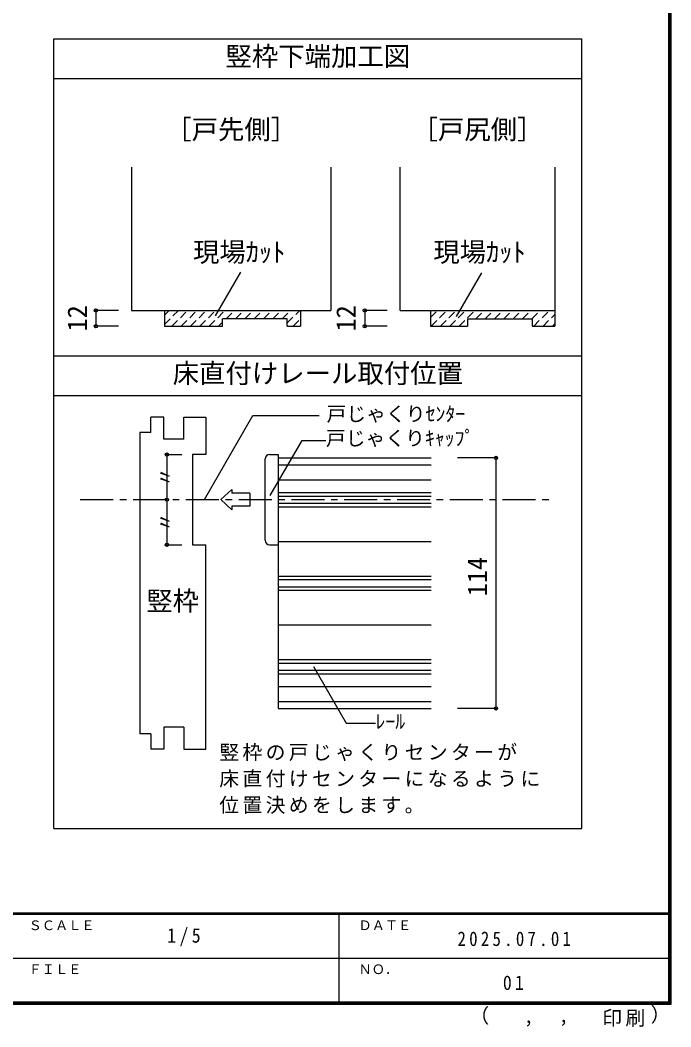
# Model space of a CAD drawing. Units: millimetres at full size, sheet at 1:5, with parts at other scales. Extents: x -973 to 977, y -718 to 696.
# Drawn here: x 484 to 977, y -718 to 46 of the extents above; entities that cross this region are included whole.
import ezdxf
from ezdxf.enums import TextEntityAlignment as Align

# ---------------------------------------------------------------- set-up
doc = ezdxf.new("R2010")
doc.units = ezdxf.units.MM
doc.header["$LTSCALE"] = 5
doc.header["$PDMODE"] = 32
doc.header["$PDSIZE"] = 2.5
doc.linetypes.add('CHAIN1', pattern=[8, 5, -1, 1, -1])
doc.linetypes.add('DASHED1', pattern=[1.8, 1.2, -0.6])
for name, color, linetype in [('0-4_枠', 3, 'Continuous'), ('0-A_文字', 7, 'Continuous'), ('0-B_寸法', 7, 'Continuous'), ('0-C_ハッチ', 4, 'Continuous'), ('2-1_通り芯', 4, 'CHAIN1'), ('2-4_枠', 3, 'Continuous'), ('2-7_金物', 7, 'Continuous'), ('2-A_文字', 7, 'Continuous'), ('2-B_寸法', 4, 'Continuous'), ('F-1_枠', 6, 'Continuous'), ('F-A_文字', 7, 'Continuous')]:
    doc.layers.add(name, color=color, linetype=linetype)
doc.styles.add('ＭＳ ゴシック', font='')
doc.styles.get('ＭＳ ゴシック').set_extended_font_data('MS Gothic')

msp = doc.modelspace()

# ---------------------------------------------------------------- linework, layer by layer
at = {"layer": '0-4_枠'}
for p, q in [((567.98, -65.808), (567.98, -174.499)), ((718.98, -65.808), (718.98, -174.499)), ((771.63, -174.499), (771.63, -65.808)), ((888.63, -65.808), (888.63, -186.499)), ((567.98, -174.499), (718.98, -174.499)), ((695.98, -174.499), (695.98, -186.499)), ((771.63, -174.499), (888.63, -174.499)), ((794.63, -174.499), (794.63, -186.499)), ((636.98, -186.499), (636.98, -180.799)), ((685.98, -180.799), (636.98, -180.799)), ((685.98, -186.499), (685.98, -180.799)), ((822.63, -180.799), (822.63, -186.499)), ((685.98, -186.499), (695.98, -186.499)), ((794.63, -186.499), (822.63, -186.499)), ((871.63, -186.499), (888.63, -186.499))]:
    msp.add_line(p, q, dxfattribs=at)
for points in [[(592.98, -174.499), (592.98, -186.499), (636.98, -186.499)], [(822.63, -180.799), (871.63, -180.799), (871.63, -186.499)]]:
    msp.add_lwpolyline(points, dxfattribs=at)
at = {"layer": '0-A_文字', "color": 3}
for p, q in [((509.153, -567.5), (509.153, 31.5)), ((509.153, 31.5), (909.153, 31.5)), ((909.153, -567.5), (909.153, 31.5)), ((509.153, 1.5), (909.153, 1.5)), ((509.153, -208.912), (909.153, -208.912)), ((509.153, -238.912), (909.153, -238.912)), ((509.153, -567.5), (909.153, -567.5))]:
    msp.add_line(p, q, dxfattribs=at)
at = {"layer": '0-A_文字'}
for p, q in [((650.456, -145.408), (631.248, -178.677)), ((833.235, -145.872), (814.028, -179.141))]:
    msp.add_line(p, q, dxfattribs=at)
at = {"layer": '0-B_寸法', "color": 4}
for p, q in [((557.98, -174.499), (540.999, -174.499)), ((540.999, -174.499), (540.999, -186.499)), ((744.649, -174.499), (744.649, -186.499)), ((761.63, -174.499), (744.649, -174.499)), ((557.98, -186.499), (540.999, -186.499)), ((761.63, -186.499), (744.649, -186.499))]:
    msp.add_line(p, q, dxfattribs=at)
at = {"layer": '0-B_寸法'}
for p in [(540.999, -174.499), (744.649, -174.499), (540.999, -186.499), (744.649, -186.499)]:
    msp.add_point(p, dxfattribs=at)
at = {"layer": '0-C_ハッチ', "linetype": 'DASHED1'}
for p, q in [((592.98, -177.989), (596.47, -174.499)), ((592.98, -185.06), (603.541, -174.499)), ((598.612, -186.499), (610.612, -174.499)), ((605.683, -186.499), (617.683, -174.499)), ((612.754, -186.499), (624.754, -174.499)), ((619.825, -186.499), (631.825, -174.499)), ((626.896, -186.499), (638.896, -174.499)), ((639.667, -180.799), (645.967, -174.499)), ((646.738, -180.799), (653.038, -174.499)), ((653.809, -180.799), (660.109, -174.499)), ((660.88, -180.799), (667.18, -174.499)), ((667.951, -180.799), (674.251, -174.499)), ((675.022, -180.799), (681.322, -174.499)), ((682.093, -180.799), (688.393, -174.499)), ((685.98, -183.984), (695.465, -174.499)), ((794.63, -179.759), (799.889, -174.499)), ((794.96, -186.499), (806.96, -174.499)), ((802.031, -186.499), (814.031, -174.499)), ((809.102, -186.499), (821.102, -174.499)), ((816.173, -186.499), (828.173, -174.499)), ((828.944, -180.799), (835.244, -174.499)), ((836.015, -180.799), (842.315, -174.499)), ((843.087, -180.799), (849.387, -174.499)), ((850.158, -180.799), (856.458, -174.499)), ((857.229, -180.799), (863.529, -174.499)), ((864.3, -180.799), (870.6, -174.499)), ((871.371, -180.799), (877.671, -174.499)), ((872.742, -186.499), (884.742, -174.499)), ((690.536, -186.499), (695.98, -181.055)), ((879.813, -186.499), (888.63, -177.683)), ((633.967, -186.499), (636.98, -183.486)), ((886.884, -186.499), (888.63, -184.754))]:
    msp.add_line(p, q, dxfattribs=at)
at = {"layer": '2-1_通り芯'}
msp.add_line((529.153, -318.01), (889.153, -318.01), dxfattribs=at)
at = {"layer": '2-4_枠'}
for p, q in [((582.486, -267.176), (582.486, -255.51)), ((592.486, -255.51), (582.486, -255.51)), ((592.486, -272.176), (592.486, -255.51)), ((607.486, -255.51), (624.153, -255.51)), ((607.486, -272.176), (607.486, -255.51)), ((624.153, -255.51), (624.153, -283.843)), ((582.486, -267.176), (574.153, -267.176)), ((574.153, -267.176), (574.153, -495.51)), ((607.486, -272.176), (592.486, -272.176)), ((614.153, -283.843), (614.153, -352.176)), ((624.153, -283.843), (614.153, -283.843)), ((614.153, -352.176), (624.153, -352.176)), ((624.153, -507.176), (624.153, -352.176)), ((582.486, -495.51), (574.153, -495.51)), ((582.486, -495.51), (582.486, -507.176)), ((592.486, -490.51), (592.486, -507.176)), ((607.486, -490.51), (592.486, -490.51)), ((607.486, -490.51), (607.486, -507.176)), ((592.486, -507.176), (582.486, -507.176)), ((607.486, -507.176), (624.153, -507.176))]:
    msp.add_line(p, q, dxfattribs=at)
at = {"layer": '2-7_金物', "color": 4}
for p, q in [((669.153, -348.843), (669.153, -287.176)), ((672.486, -283.843), (679.153, -283.843)), ((679.153, -283.843), (679.153, -352.176)), ((679.153, -291.562), (795.089, -291.562)), ((679.153, -303.01), (795.089, -303.01)), ((635.739, -318.01), (644.022, -310.417)), ((644.022, -310.417), (644.022, -313.178)), ((679.153, -312.629), (795.089, -312.629)), ((635.739, -318.01), (644.022, -325.602)), ((657.596, -313.178), (644.022, -313.178)), ((657.596, -313.178), (657.596, -322.841)), ((644.022, -322.841), (644.022, -325.602)), ((657.596, -322.841), (644.022, -322.841)), ((679.153, -323.391), (795.089, -323.391)), ((672.486, -352.176), (679.153, -352.176)), ((679.153, -375.962), (795.089, -375.962)), ((679.153, -386.724), (795.089, -386.724)), ((679.153, -439.295), (795.089, -439.295)), ((679.153, -450.057), (795.089, -450.057)), ((679.153, -459.676), (795.089, -459.676)), ((679.153, -471.124), (795.089, -471.124))]:
    msp.add_line(p, q, dxfattribs=at)
at = {"layer": '2-7_金物'}
for p, q in [((679.153, -286.343), (795.089, -286.343)), ((679.153, -315.343), (795.089, -315.343)), ((679.153, -320.676), (795.089, -320.676)), ((679.153, -349.676), (795.089, -349.676)), ((679.153, -378.676), (795.089, -378.676)), ((679.153, -384.01), (795.089, -384.01)), ((679.153, -413.01), (795.089, -413.01)), ((679.153, -442.01), (795.089, -442.01)), ((679.153, -447.343), (795.089, -447.343)), ((679.153, -476.343), (795.089, -476.343))]:
    msp.add_line(p, q, dxfattribs=at)
msp.add_lwpolyline([(679.153, -286.343), (679.153, -349.676), (679.153, -413.01), (679.153, -476.343)], dxfattribs=at)
at = {"layer": '2-7_金物', "color": 4}
for centre, start, end in [((672.486, -287.176), 90, 180), ((672.486, -348.843), 180, 270)]:
    msp.add_arc(centre, 3.333, start, end, dxfattribs=at)
at = {"layer": '2-A_文字'}
for p, q in [((623.157, -318.01), (659.958, -254.269)), ((659.958, -254.269), (710.048, -254.269)), ((673.071, -314.973), (697.157, -273.256)), ((697.157, -273.256), (715.289, -273.256)), ((705.822, -444.634), (730.556, -487.476)), ((730.556, -487.476), (752.79, -487.476))]:
    msp.add_line(p, q, dxfattribs=at)
msp.add_point((594.71, -318.01), dxfattribs=at)
at = {"layer": '2-B_寸法'}
for p, q in [((594.71, -283.843), (606.099, -283.843)), ((594.71, -283.843), (594.71, -352.176)), ((844.153, -286.343), (815.089, -286.343)), ((844.153, -476.343), (844.153, -286.343)), ((594.71, -352.176), (606.099, -352.176)), ((844.153, -476.343), (815.089, -476.343))]:
    msp.add_line(p, q, dxfattribs=at)
at = {"layer": '2-B_寸法', "color": 7}
for p in [(594.71, -283.843), (844.153, -286.343), (594.71, -352.176), (844.153, -476.343)]:
    msp.add_point(p, dxfattribs=at)
at = {"layer": 'F-1_枠'}
for p, q in [((974.986, 695.833), (974.986, -700.833)), ((975.82, 695.833), (975.82, -700.833)), ((976.653, 695.833), (976.653, -700.833)), ((976.653, -631.667), (-973.347, -631.667)), ((976.653, -632.5), (-973.347, -632.5)), ((724.986, -632.5), (724.986, -699.167)), ((1.653, -665.833), (974.986, -665.834)), ((976.653, -699.167), (-973.347, -699.167)), ((976.653, -700), (-973.347, -700)), ((976.653, -700.833), (-973.347, -700.833))]:
    msp.add_line(p, q, dxfattribs=at)

# ---------------------------------------------------------------- texts
at = {"layer": '0-A_文字', "style": 'ＭＳ ゴシック'}
for s, p in [('竪枠下端加工図', (639.153, 6.5)), ('［戸先側］', (593.48, -48.995)), ('［戸尻側］', (780.13, -48.995)), ('現場ｶｯﾄ', (614.531, -141.963)), ('現場ｶｯﾄ', (796.646, -141.963)), ('床直付けレール取付位置', (599.153, -233.912))]:
    msp.add_text(s, height=14.66, dxfattribs=at).set_placement(p, align=Align.BOTTOM_LEFT)
at = {"layer": '0-B_寸法', "style": 'ＭＳ ゴシック'}
for p in [(538.499, -190.499), (742.149, -190.499)]:
    msp.add_text('12', height=14.66, rotation=90, dxfattribs=at).set_placement(p, align=Align.BOTTOM_LEFT)
at = {"layer": '2-A_文字', "style": 'ＭＳ ゴシック'}
for s, height, p in [('戸じゃくりｾﾝﾀｰ', 11, (715.75, -261.769)), ('戸じゃくりｷｬｯﾌﾟ', 11, (715.289, -280.211)), ('竪枠', 14.66, (579.153, -406.49)), ('ﾚｰﾙ', 11, (752.79, -494.976))]:
    msp.add_text(s, height=height, dxfattribs=at).set_placement(p, align=Align.BOTTOM_LEFT)
for p in [(602.21, -308.426), (602.21, -342.593)]:
    msp.add_text('〃', height=11, rotation=90, dxfattribs=at).set_placement(p, align=Align.BOTTOM_LEFT)
at = {"layer": '2-A_文字', "char_height": 11, "attachment_point": 7, "style": 'ＭＳ ゴシック'}
for s, insert in [('\\T1.17;竪枠の戸じゃくりセンターが', (634.467, -516.308)), ('\\T1.17;床直付けセンターになるように', (634.467, -536.308)), ('\\T1.17;位置決めをします。', (634.467, -556.308))]:
    msp.add_mtext(s, dxfattribs=dict(at, insert=insert))
at = {"layer": '2-B_寸法', "color": 7, "style": 'ＭＳ ゴシック'}
msp.add_text('114', height=14.66, rotation=90, dxfattribs=at).set_placement((841.653, -391.343), align=Align.BOTTOM_LEFT)
at = {"layer": 'F-A_文字', "style": 'ＭＳ ゴシック'}
for s, height, p in [('ＳＣＡＬＥ', 7.331, (489.986, -646.667)), ('ＤＡＴＥ', 7.331, (739.986, -646.667)), ('ＦＩＬＥ', 7.331, (489.986, -680)), ('ＮＯ．', 7.331, (739.986, -680.001)), ('（', 11, (823.992, -718.052)), ('）', 11, (961.387, -717.355)), (',', 11, (865.199, -718.052)), (',', 11, (891.686, -717.588))]:
    msp.add_text(s, height=height, dxfattribs=at).set_placement(p, align=Align.BOTTOM_LEFT)
at = {"layer": 'F-A_文字', "char_height": 11, "attachment_point": 7, "style": 'ＭＳ ゴシック'}
for s, insert in [('\\T1.38;\\W0.9;1/5', (594.986, -656.667)), ('\\T1.39;\\W0.85;2025.07.01', (814.986, -656.667)), ('\\T1.36;\\W0.9;01', (849.361, -690.001)), ('\\T1.17;印刷', (924.678, -717.82))]:
    msp.add_mtext(s, dxfattribs=dict(at, insert=insert))

doc.saveas('drawing.dxf')
